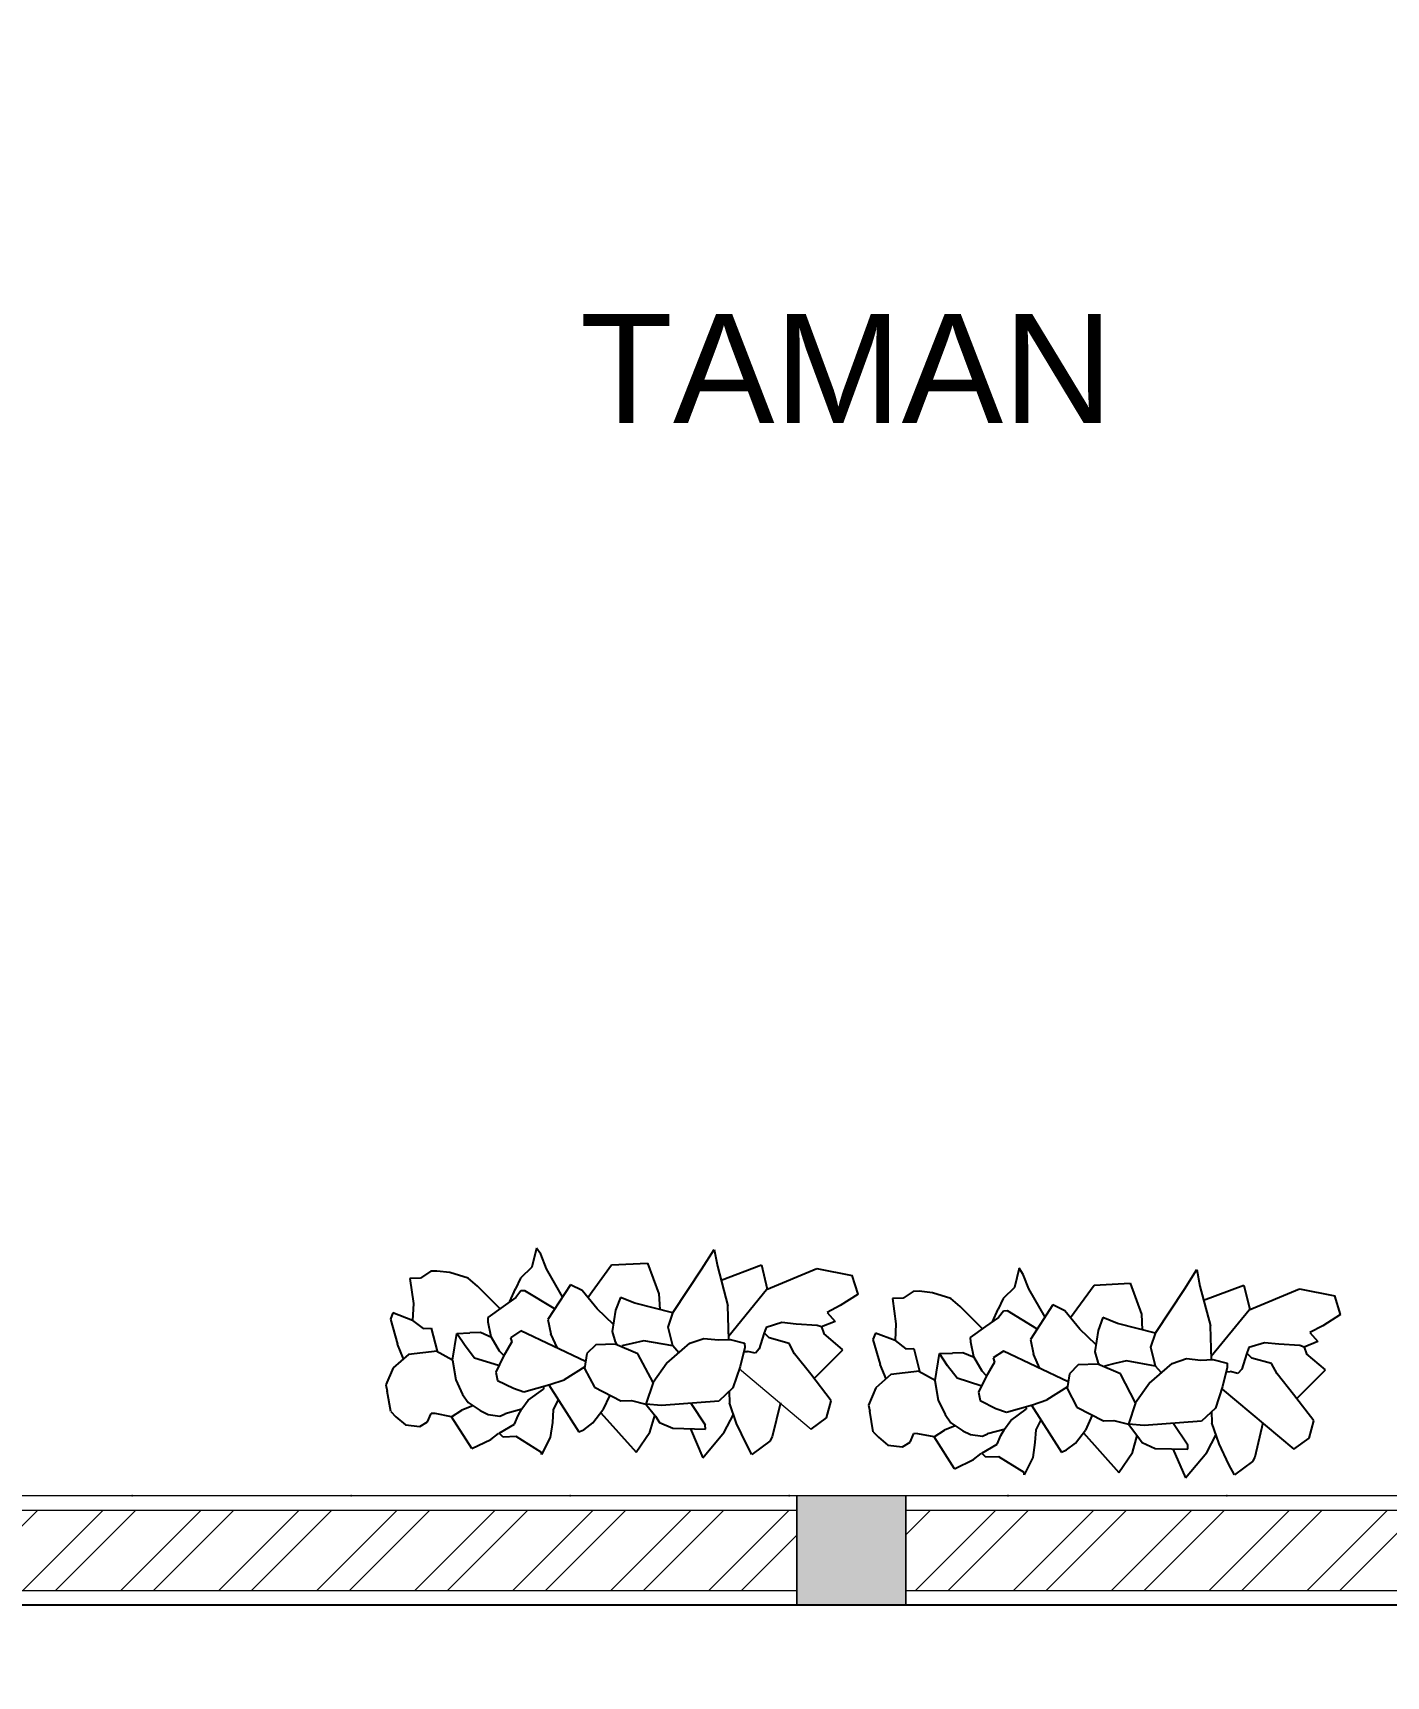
# Model space of a CAD drawing. Header units: millimetres. Extents: x -12161372 to 46643, y -9506984 to 15358.
# Drawn here: x 34179.6 to 34365.7, y 6024.3 to 6250.3 of the extents above; entities that cross this region are included whole.
import ezdxf

# ---------------------------------------------------------------- set-up
doc = ezdxf.new("R2010")
doc.units = ezdxf.units.MM
doc.linetypes.add('ACAD_ISO07W100', pattern=[3, 0, -3])
for name, color, linetype, lineweight in [('arsiran', 202, 'Continuous', 0), ('dimensi', 50, 'Continuous', 5), ('dinding', 110, 'Continuous', 9), ('furniture', 7, 'Continuous', 5), ('kolom', 150, 'Continuous', 13), ('tumbuhan', 3, 'Continuous', 5)]:
    doc.layers.add(name, color=color, linetype=linetype, lineweight=lineweight)
doc.layers.add('lahan', color=253, linetype='Continuous', plot=False)
doc.layers.add('lantai', color=9, linetype='Continuous')
doc.layers.add('RING BALOK', color=7, linetype='Continuous')
doc.styles.get("Standard").update_dxf_attribs({"font": 'arial.ttf'})
doc.dimstyles.new('ISO-25', dxfattribs={"dimtxt": 4.5, "dimasz": 10, "dimexe": 10, "dimexo": 10, "dimtad": 1, "dimtxsty": 'Standard', "dimblk": 'ARCHTICK', "dimcen": 2.5, "dimclrt": 256, "dimadec": 0, "dimazin": 0, "dimtfac": 1, "dimtmove": 0, "dimatfit": 3, "dimfxl": 75, "dimfxlon": 1, "dimtfillclr": 256, "dimlwd": -1, "dimlwe": -1, "dimarcsym": 0})

# ---------------------------------------------------------------- blocks, each defined once
blk = doc.blocks.new('*U48')
at = {"layer": 'arsiran'}
h = blk.add_hatch(dxfattribs=at)
h.set_pattern_fill('ANSI32', color=256)
h.set_pattern_definition([(45, (-2259.736758296876, -4513.268564749823), (-6.735192090801865, 6.735192090801866), []), (45, (-2255.246628296876, -4513.268564749823), (-6.735192090801865, 6.735192090801866), [])])
h.paths.add_polyline_path([(0, 5.499999999999999), (0, -5.5), (284.9441927602238, -5.5), (284.9441927602238, 5.5)])
blk.add_lwpolyline([(0, -5.5), (284.9441927602238, -5.5), (284.9441927602238, 5.5), (0, 5.5)], close=True, dxfattribs=at)
at = {"layer": 'dinding'}
blk.add_lwpolyline([(0, -7.5), (284.9441927602238, -7.5), (284.9441927602238, 7.5), (0, 7.5)], close=True, dxfattribs=at)
blk = doc.blocks.new('*U4')
at = {"layer": 'arsiran'}
h = blk.add_hatch(dxfattribs=at)
h.set_pattern_fill('ANSI32', color=256)
h.set_pattern_definition([(45, (-2274.6809510571, -4513.268564749823), (-6.735192090801865, 6.735192090801866), []), (45, (-2270.1908210571, -4513.268564749823), (-6.735192090801865, 6.735192090801866), [])])
h.paths.add_polyline_path([(0, 5.5), (0, -5.499999999999999), (270, -5.499999999999999), (270, 5.5)])
blk.add_lwpolyline([(0, -5.5), (270, -5.5), (270, 5.5), (0, 5.5)], close=True, dxfattribs=at)
at = {"layer": 'dinding'}
blk.add_lwpolyline([(0, -7.5), (270, -7.5), (270, 7.5), (0, 7.5)], close=True, dxfattribs=at)
blk = doc.blocks.new('_ArchTick')
at = {"color": 0, "linetype": 'ByBlock', "const_width": 0.15}
blk.add_lwpolyline([(-0.5, -0.5), (0.5, 0.5)], dxfattribs=at)
blk = doc.blocks.new('*D159')
at = {"layer": 'Defpoints', "color": 0, "ltscale": 10, "transparency": 16777216}
for p in [(33992.16016081069, 6034.1318069892), (35192.16016081069, 6034.1318069892), (35192.16016081069, 5834.897798773134)]:
    blk.add_point(p, dxfattribs=at)
at = {"layer": 'dimensi', "color": 0, "ltscale": 10, "transparency": 16777216}
for p, q in [((33992.16016081069, 5909.897798773134), (33992.16016081069, 5824.897798773134)), ((35192.16016081069, 5909.897798773134), (35192.16016081069, 5824.897798773134)), ((33992.16016081069, 5834.897798773134), (35192.16016081069, 5834.897798773134))]:
    blk.add_line(p, q, dxfattribs=at)
at = {"layer": 'dimensi', "color": 0, "ltscale": 10, "transparency": 16777216, "xscale": 10, "yscale": 10, "zscale": 10, "rotation": 180}
blk.add_blockref('_ArchTick', (33992.16016081069, 5834.897798773134), dxfattribs=at)
at = {"layer": 'dimensi', "color": 0, "ltscale": 10, "transparency": 16777216, "xscale": 10, "yscale": 10, "zscale": 10}
blk.add_blockref('_ArchTick', (35192.16016081069, 5834.897798773134), dxfattribs=at)
at = {"layer": 'dimensi', "ltscale": 10, "transparency": 16777216, "insert": (34596.90543212835, 5849.30826944162), "char_height": 4.5, "attachment_point": 5}
blk.add_mtext('{\\H6x;1200}', dxfattribs=at)
blk = doc.blocks.new('*D162')
at = {"layer": 'Defpoints', "color": 0, "ltscale": 10, "transparency": 16777216}
for p in [(33992.16016081069, 6034.1318069892), (34592.16016081069, 6033.5068069892), (33992.16016081069, 5929.57390644995)]:
    blk.add_point(p, dxfattribs=at)
at = {"layer": 'dimensi', "color": 0, "ltscale": 10, "transparency": 16777216}
for p, q in [((33992.16016081069, 6004.57390644995), (33992.16016081069, 5919.57390644995)), ((34592.16016081069, 6004.57390644995), (34592.16016081069, 5919.57390644995)), ((34592.16016081069, 5929.57390644995), (33992.16016081069, 5929.57390644995))]:
    blk.add_line(p, q, dxfattribs=at)
at = {"layer": 'dimensi', "color": 0, "ltscale": 10, "transparency": 16777216, "xscale": 10, "yscale": 10, "zscale": 10, "rotation": 180}
blk.add_blockref('_ArchTick', (33992.16016081069, 5929.57390644995), dxfattribs=at)
at = {"layer": 'dimensi', "color": 0, "ltscale": 10, "transparency": 16777216, "xscale": 10, "yscale": 10, "zscale": 10}
blk.add_blockref('_ArchTick', (34592.16016081069, 5929.57390644995), dxfattribs=at)
at = {"layer": 'dimensi', "ltscale": 10, "transparency": 16777216, "insert": (34292.16016081069, 5943.984377118436), "char_height": 4.5, "attachment_point": 5}
blk.add_mtext('{\\H6x;600}', dxfattribs=at)

msp = doc.modelspace()

# ---------------------------------------------------------------- hatches: boundary and pattern name
at = {"layer": 'kolom'}
h = msp.add_hatch(color=256, dxfattribs=at)
h.dxf.hatch_style = 1
h.paths.add_polyline_path([(34299.66016081069, 6049.1318069892), (34284.66016081069, 6049.1318069892), (34284.66016081069, 6034.1318069892), (34299.66016081069, 6034.1318069892)])

# ---------------------------------------------------------------- linework, layer by layer
msp.add_line((34299.66016081069, 6049.1318069892), (34299.66016081069, 6034.1318069892), dxfattribs=at)
msp.add_lwpolyline([(34284.66016081069, 6034.1318069892), (34299.66016081069, 6034.1318069892), (34299.66016081069, 6049.1318069892), (34284.66016081069, 6049.1318069892)], close=True, dxfattribs=at)
at = {"layer": 'lahan', "linetype": 'ACAD_ISO07W100', "ltscale": 10}
msp.add_lwpolyline([(34014.56600383383, 6326.50080252632), (34584.66016081069, 6326.50080252632), (34584.66016081069, 6049.124327233106), (34014.56600383383, 6049.124327233106)], close=True, dxfattribs=at)
at = {"layer": 'lantai'}
msp.add_lwpolyline([(33992.16016081069, 6034.1318069892), (35192.16016081069, 6034.1318069892), (35192.16016081069, 7034.1318069892), (33992.16016081069, 7034.1318069892)], close=True, dxfattribs=at)
at = {"layer": 'RING BALOK', "linetype": 'Continuous'}
for p, q in [((34248.89221651876, 6083.196124037911), (34248.25424651878, 6080.561174037912)), ((34249.45694401878, 6082.34882403791), (34248.89221651876, 6083.196124037911)), ((34250.23647651877, 6080.350299037915), (34249.45694401878, 6082.34882403791)), ((34271.61149651878, 6080.333599037915), (34273.32582151876, 6083.01149903791)), ((34273.32582151876, 6083.01149903791), (34273.75544651878, 6080.709099037917)), ((34234.33456651876, 6080.005599037913), (34232.92595151877, 6079.079624037915)), ((34235.15812151877, 6080.03847403791), (34234.33456651876, 6080.005599037913)), ((34236.96094901878, 6079.820524037912), (34235.15812151877, 6080.03847403791)), ((34239.49909651877, 6079.051999037913), (34236.96094901878, 6079.820524037912)), ((34248.25424651878, 6080.561174037912), (34246.68388651877, 6079.048799037913)), ((34252.45159401876, 6076.48929903791), (34250.23647651877, 6080.350299037915)), ((34255.95489901878, 6076.401174037908), (34259.19552401879, 6080.888999037912)), ((34259.19552401879, 6080.888999037912), (34264.15269651876, 6081.139024037913)), ((34264.15269651876, 6081.139024037913), (34265.70182151878, 6076.887999037916)), ((34267.66229651878, 6074.377099037914), (34271.61149651878, 6080.333599037915)), ((34273.75544651878, 6080.709099037917), (34275.17934651877, 6075.256999037914)), ((34274.25554651878, 6078.794274037917), (34279.79872151878, 6080.888999037912)), ((34279.79872151878, 6080.888999037912), (34280.60384651877, 6077.54244903791)), ((34280.49939651878, 6077.498899037915), (34287.41629651876, 6080.384474037908)), ((34287.41629651876, 6080.384474037908), (34292.29544651876, 6079.419449037918)), ((34315.24047358352, 6080.42674061907), (34314.60250358354, 6077.791790619071)), ((34315.80520108355, 6079.579440619069), (34315.24047358352, 6080.42674061907)), ((34316.58473358354, 6077.580915619073), (34315.80520108355, 6079.579440619069)), ((34337.95975358354, 6077.564215619073), (34339.67407858352, 6080.242115619068)), ((34339.67407858352, 6080.242115619068), (34340.10370358354, 6077.939715619075)), ((34232.92595151877, 6079.079624037915), (34231.49074901877, 6079.022324037915)), ((34231.49074901877, 6079.022324037915), (34231.95572151879, 6075.561549037915)), ((34240.79025651876, 6077.943749037915), (34239.49909651877, 6079.051999037913)), ((34243.85483151876, 6074.869274037914), (34240.79025651876, 6077.943749037915)), ((34245.21835651878, 6075.835074037912), (34246.01055401879, 6077.572199037912)), ((34246.68388651877, 6079.048799037913), (34246.01055401879, 6077.572199037912)), ((34246.73698651876, 6077.311274037909), (34246.04595651877, 6076.413849037914)), ((34247.27520401878, 6077.332724037909), (34246.73698651876, 6077.311274037909)), ((34251.30157901877, 6074.883924037911), (34247.27520401878, 6077.332724037909)), ((34253.53645651876, 6078.162499037915), (34250.44884151876, 6073.400149037911)), ((34255.17757901876, 6077.358124037908), (34253.53645651876, 6078.162499037915)), ((34257.23061151879, 6074.830574037909), (34255.17757901876, 6077.358124037908)), ((34275.30582151877, 6071.118724037909), (34280.49939651878, 6077.498899037915)), ((34293.09267151877, 6076.84177403791), (34292.29544651876, 6079.419449037918)), ((34300.68282358352, 6077.236215619072), (34299.27420858353, 6076.310240619074)), ((34301.50637858353, 6077.269090619069), (34300.68282358352, 6077.236215619072)), ((34303.30920608354, 6077.051140619071), (34301.50637858353, 6077.269090619069)), ((34314.60250358354, 6077.791790619071), (34313.03214358353, 6076.279415619072)), ((34318.79985108352, 6073.719915619069), (34316.58473358354, 6077.580915619073)), ((34322.30315608354, 6073.631790619067), (34325.54378108355, 6078.119615619071)), ((34325.54378108355, 6078.119615619071), (34330.50095358352, 6078.369640619072)), ((34330.50095358352, 6078.369640619072), (34332.05007858354, 6074.118615619074)), ((34334.01055358354, 6071.607715619073), (34337.95975358354, 6077.564215619073)), ((34340.10370358354, 6077.939715619075), (34341.52760358353, 6072.487615619073)), ((34340.60380358354, 6076.024890619075), (34346.14697858354, 6078.119615619071)), ((34346.14697858354, 6078.119615619071), (34346.95210358353, 6074.773065619069)), ((34346.84765358354, 6074.729515619074), (34353.76455358353, 6077.615090619067)), ((34353.76455358353, 6077.615090619067), (34358.64370358352, 6076.650065619076)), ((34231.95572151879, 6075.561549037915), (34231.84711901876, 6073.237724037916)), ((34244.28734151877, 6075.183899037913), (34242.17880651876, 6073.650024037912)), ((34246.04595651877, 6076.413849037914), (34244.28734151877, 6075.183899037913)), ((34260.41554651876, 6076.407424037914), (34259.75101901877, 6074.641299037912)), ((34262.41547151877, 6075.617399037912), (34260.41554651876, 6076.407424037914)), ((34267.63094651877, 6074.278749037914), (34262.41547151877, 6075.617399037912)), ((34265.70182151878, 6076.887999037916), (34265.82799651876, 6074.741549037915)), ((34275.32094651878, 6070.623574037914), (34275.17934651877, 6075.256999037914)), ((34290.62537151876, 6075.293549037911), (34288.85789651878, 6074.353224037915)), ((34293.09267151877, 6076.84177403791), (34290.62537151876, 6075.293549037911)), ((34299.27420858353, 6076.310240619074), (34297.83900608353, 6076.252940619073)), ((34297.83900608353, 6076.252940619073), (34298.30397858355, 6072.792165619074)), ((34305.84735358353, 6076.282615619071), (34303.30920608354, 6077.051140619071)), ((34307.13851358352, 6075.174365619074), (34305.84735358353, 6076.282615619071)), ((34310.20308858352, 6072.099890619073), (34307.13851358352, 6075.174365619074)), ((34313.03214358353, 6076.279415619072), (34312.35881108355, 6074.80281561907)), ((34319.88471358352, 6075.393115619074), (34316.79709858352, 6070.630765619069)), ((34321.52583608352, 6074.588740619067), (34319.88471358352, 6075.393115619074)), ((34359.44092858354, 6074.072390619069), (34358.64370358352, 6076.650065619076)), ((34229.12071651876, 6074.288674037913), (34228.78845651876, 6073.405574037914)), ((34228.78845651876, 6073.405574037914), (34229.79164401876, 6069.966324037918)), ((34231.84711901876, 6073.237724037916), (34229.12071651876, 6074.288674037913)), ((34231.84711901876, 6073.237724037916), (34233.31768401876, 6072.136574037913)), ((34242.17880651876, 6073.650024037912), (34242.19650651876, 6073.070874037914)), ((34242.19650651876, 6073.070874037914), (34242.61722901878, 6071.05807403791)), ((34250.44884151876, 6073.400149037911), (34250.86960151877, 6071.387374037915)), ((34259.45236651877, 6072.703749037917), (34257.23061151879, 6074.830574037909)), ((34259.75101901877, 6074.641299037912), (34259.30130401877, 6071.723899037914)), ((34267.00667151876, 6072.321349037915), (34267.66229651878, 6074.377099037914)), ((34282.61434651877, 6072.944224037908), (34280.47922151877, 6072.279174037913)), ((34284.59654651877, 6072.733424037915), (34282.61434651877, 6072.944224037908)), ((34287.47579651877, 6072.558399037911), (34284.59654651877, 6072.733424037915)), ((34289.94452151878, 6073.122899037911), (34288.08794651877, 6072.36537403791)), ((34288.85789651878, 6074.353224037915), (34289.94452151878, 6073.122899037911)), ((34298.30397858355, 6072.792165619074), (34298.19537608352, 6070.468340619074)), ((34312.39421358353, 6073.644465619072), (34310.63559858353, 6072.414515619072)), ((34311.56661358354, 6073.065690619071), (34312.35881108355, 6074.80281561907)), ((34313.08524358352, 6074.541890619068), (34312.39421358353, 6073.644465619072)), ((34313.62346108355, 6074.563340619068), (34313.08524358352, 6074.541890619068)), ((34317.64983608353, 6072.11454061907), (34313.62346108355, 6074.563340619068)), ((34323.57886858355, 6072.061190619068), (34321.52583608352, 6074.588740619067)), ((34326.76380358352, 6073.638040619073), (34326.09927608353, 6071.871915619071)), ((34328.76372858353, 6072.848015619071), (34326.76380358352, 6073.638040619073)), ((34333.97920358353, 6071.509365619073), (34328.76372858353, 6072.848015619071)), ((34332.05007858354, 6074.118615619074), (34332.17625358352, 6071.972165619074)), ((34341.65407858353, 6068.349340619068), (34346.84765358354, 6074.729515619074)), ((34359.44092858354, 6074.072390619069), (34356.97362858352, 6072.52416561907)), ((34233.31768401876, 6072.136574037913), (34234.39411401877, 6072.179599037912)), ((34234.39411401877, 6072.179599037912), (34235.20901151875, 6069.022699037918)), ((34237.32929651876, 6067.766374037908), (34237.93518401878, 6071.451074037914)), ((34237.93518401878, 6071.451074037914), (34239.72915901879, 6071.522624037914)), ((34239.06463901877, 6069.756499037912), (34237.93518401878, 6071.451074037914)), ((34241.16436401878, 6071.579924037915), (34239.72915901879, 6071.522624037914)), ((34242.70477651878, 6070.905424037914), (34241.16436401878, 6071.579924037915)), ((34242.61722901878, 6071.05807403791), (34243.75557401876, 6069.073824037916)), ((34246.72573401876, 6071.801874037914), (34245.31704401878, 6070.875824037912)), ((34245.31704401878, 6070.875824037912), (34245.51418651877, 6070.303849037913)), ((34255.64152151877, 6067.582274037917), (34246.72573401876, 6071.801874037914)), ((34251.75640401876, 6069.42097403791), (34250.86960151877, 6071.387374037915)), ((34259.30130401877, 6071.723899037914), (34259.70436651877, 6070.290249037915)), ((34263.65117151879, 6070.447799037911), (34262.04539651878, 6070.093724037915)), ((34267.62449651876, 6069.736524037917), (34263.65117151879, 6070.447799037911)), ((34267.62449651876, 6069.736524037917), (34267.00667151876, 6072.321349037915)), ((34269.94784651878, 6070.119199037917), (34271.90352151878, 6070.777174037912)), ((34271.90352151878, 6070.777174037912), (34273.88574651877, 6070.566299037915)), ((34273.88574651877, 6070.566299037915), (34275.50032151875, 6070.630749037913)), ((34275.50032151875, 6070.630749037913), (34277.49139651878, 6070.130274037912)), ((34280.14699651878, 6071.396049037912), (34279.49137151876, 6069.340324037914)), ((34280.47922151877, 6072.279174037913), (34280.14699651878, 6071.396049037912)), ((34280.19812151878, 6071.531949037913), (34280.88229651878, 6070.845524037913)), ((34283.59984651878, 6070.084099037917), (34280.88229651878, 6070.845524037913)), ((34288.08794651877, 6072.36537403791), (34287.47579651877, 6072.558399037911)), ((34288.08794651877, 6072.36537403791), (34288.40819651879, 6071.435799037916)), ((34290.99059651877, 6069.219324037915), (34288.40819651879, 6071.435799037916)), ((34295.46897358352, 6071.519290619071), (34295.13671358352, 6070.636190619072)), ((34295.13671358352, 6070.636190619072), (34296.13990108352, 6067.196940619076)), ((34298.19537608352, 6070.468340619074), (34295.46897358352, 6071.519290619071)), ((34298.19537608352, 6070.468340619074), (34299.66594108352, 6069.367190619072)), ((34310.63559858353, 6072.414515619072), (34308.52706358353, 6070.880640619071)), ((34308.52706358353, 6070.880640619071), (34308.54476358352, 6070.301490619073)), ((34316.79709858352, 6070.630765619069), (34317.21785858353, 6068.617990619074)), ((34325.80062358353, 6069.934365619076), (34323.57886858355, 6072.061190619068)), ((34326.09927608353, 6071.871915619071), (34325.64956108353, 6068.954515619072)), ((34333.35492858353, 6069.551965619074), (34334.01055358354, 6071.607715619073)), ((34341.66920358354, 6067.854190619073), (34341.52760358353, 6072.487615619073)), ((34356.97362858352, 6072.52416561907), (34355.20615358355, 6071.583840619074)), ((34355.20615358355, 6071.583840619074), (34356.29277858354, 6070.35351561907)), ((34231.27109901876, 6068.575624037914), (34229.17141401876, 6066.752199037912)), ((34230.59810901876, 6067.991149037911), (34229.79164401876, 6069.966324037918)), ((34235.20901151875, 6069.022699037918), (34231.27109901876, 6068.575624037914)), ((34237.32929651876, 6067.766374037908), (34235.09167151876, 6069.00859903791)), ((34240.37353901877, 6068.069024037914), (34239.06463901877, 6069.756499037912)), ((34244.32030151878, 6068.22657403791), (34243.30585901876, 6066.156499037914)), ((34244.42264901876, 6068.404649037913), (34243.75557401876, 6069.073824037916)), ((34245.51418651877, 6070.303849037913), (34244.32030151878, 6068.22657403791)), ((34255.80185401877, 6068.684799037912), (34255.50499401877, 6066.643324037914)), ((34257.02225151877, 6069.893299037913), (34255.80185401877, 6068.684799037912)), ((34259.71321651876, 6070.000649037911), (34257.02225151877, 6069.893299037913)), ((34259.70436651877, 6070.290249037915), (34259.89262151876, 6070.00782403791)), ((34262.80724651877, 6068.674424037914), (34259.71321651876, 6070.000649037911)), ((34262.04539651878, 6070.093724037915), (34260.61904651876, 6069.746899037915)), ((34264.90449651879, 6064.698974037909), (34262.80724651877, 6068.674424037914)), ((34266.79827151876, 6067.383999037915), (34269.94784651878, 6070.119199037917)), ((34268.44302151877, 6068.812374037911), (34267.62449651876, 6069.736524037917)), ((34277.50909651878, 6069.551124037915), (34276.87117151876, 6066.916149037914)), ((34277.36734651877, 6068.965574037911), (34277.88557151877, 6068.986249037911)), ((34277.49139651878, 6070.130274037912), (34277.50909651878, 6069.551124037915)), ((34278.97084651877, 6068.739649037912), (34277.88557151877, 6068.986249037911)), ((34279.49137151876, 6069.340324037914), (34278.97084651877, 6068.739649037912)), ((34284.36167151877, 6068.664824037909), (34283.59984651878, 6070.084099037917)), ((34286.60292151877, 6065.854824037911), (34284.36167151877, 6068.664824037909)), ((34287.05244651877, 6065.268974037916), (34290.99059651877, 6069.219324037915)), ((34299.66594108352, 6069.367190619072), (34300.74237108354, 6069.410215619071)), ((34300.74237108354, 6069.410215619071), (34301.55726858351, 6066.253315619077)), ((34303.67755358353, 6064.996990619067), (34304.28344108354, 6068.681690619072)), ((34304.28344108354, 6068.681690619072), (34306.07741608355, 6068.753240619073)), ((34305.41289608353, 6066.987115619071), (34304.28344108354, 6068.681690619072)), ((34307.51262108354, 6068.810540619073), (34306.07741608355, 6068.753240619073)), ((34309.05303358354, 6068.136040619072), (34307.51262108354, 6068.810540619073)), ((34308.54476358352, 6070.301490619073), (34308.96548608354, 6068.288690619069)), ((34308.96548608354, 6068.288690619069), (34310.10383108352, 6066.304440619075)), ((34313.07399108352, 6069.032490619073), (34311.66530108354, 6068.106440619071)), ((34321.98977858353, 6064.812890619076), (34313.07399108352, 6069.032490619073)), ((34318.10466108353, 6066.651590619069), (34317.21785858353, 6068.617990619074)), ((34325.64956108353, 6068.954515619072), (34326.05262358354, 6067.520865619073)), ((34333.97275358352, 6066.967140619076), (34333.35492858353, 6069.551965619074)), ((34346.49525358354, 6068.626665619071), (34345.83962858353, 6066.570940619073)), ((34346.82747858353, 6069.509790619071), (34346.49525358354, 6068.626665619071)), ((34346.54637858354, 6068.762565619072), (34347.23055358354, 6068.076140619072)), ((34348.96260358353, 6070.174840619067), (34346.82747858353, 6069.509790619071)), ((34350.94480358353, 6069.964040619074), (34348.96260358353, 6070.174840619067)), ((34353.82405358353, 6069.78901561907), (34350.94480358353, 6069.964040619074)), ((34354.43620358353, 6069.595990619069), (34353.82405358353, 6069.78901561907)), ((34356.29277858354, 6070.35351561907), (34354.43620358353, 6069.595990619069)), ((34354.43620358353, 6069.595990619069), (34354.75645358355, 6068.666415619075)), ((34357.33885358353, 6066.449940619073), (34354.75645358355, 6068.666415619075)), ((34229.17141401876, 6066.752199037912), (34228.16578151877, 6064.392499037911)), ((34237.31266401878, 6067.775599037917), (34237.77103651877, 6065.065799037913)), ((34243.63811901876, 6067.039599037913), (34240.37353901877, 6068.069024037914)), ((34243.30585901876, 6066.156499037914), (34243.52066401876, 6065.005299037914)), ((34255.53871651876, 6066.875349037919), (34252.67883651879, 6065.080824037914)), ((34255.50499401877, 6066.643324037914), (34256.84040651879, 6064.087174037917)), ((34266.79827151876, 6067.383999037915), (34264.90449651879, 6064.698974037909)), ((34276.87117151876, 6066.916149037914), (34275.88324651877, 6063.977324037909)), ((34296.94636608352, 6065.22176561907), (34296.13990108352, 6067.196940619076)), ((34301.55726858351, 6066.253315619077), (34297.61935608352, 6065.806240619073)), ((34303.67755358353, 6064.996990619067), (34301.43992858352, 6066.239215619069)), ((34306.72179608353, 6065.299640619072), (34305.41289608353, 6066.987115619071)), ((34310.77090608353, 6065.635265619072), (34310.10383108352, 6066.304440619075)), ((34311.86244358353, 6067.534465619072), (34310.66855858354, 6065.457190619069)), ((34311.66530108354, 6068.106440619071), (34311.86244358353, 6067.534465619072)), ((34322.15011108353, 6065.915415619071), (34321.85325108353, 6063.873940619073)), ((34323.37050858353, 6067.123915619071), (34322.15011108353, 6065.915415619071)), ((34326.06147358352, 6067.23126561907), (34323.37050858353, 6067.123915619071)), ((34326.05262358354, 6067.520865619073), (34326.24087858352, 6067.238440619069)), ((34329.15550358353, 6065.905040619073), (34326.06147358352, 6067.23126561907)), ((34328.39365358355, 6067.324340619074), (34326.96730358352, 6066.977515619074)), ((34329.99942858355, 6067.67841561907), (34328.39365358355, 6067.324340619074)), ((34331.25275358355, 6061.929590619067), (34329.15550358353, 6065.905040619073)), ((34333.97275358352, 6066.967140619076), (34329.99942858355, 6067.67841561907)), ((34333.14652858352, 6064.614615619073), (34336.29610358354, 6067.349815619076)), ((34334.79127858353, 6066.042990619069), (34333.97275358352, 6066.967140619076)), ((34336.29610358354, 6067.349815619076), (34338.25177858354, 6068.007790619071)), ((34338.25177858354, 6068.007790619071), (34340.23400358353, 6067.796915619074)), ((34340.23400358353, 6067.796915619074), (34341.84857858351, 6067.861365619072)), ((34341.84857858351, 6067.861365619072), (34343.83965358354, 6067.360890619071)), ((34343.85735358354, 6066.781740619073), (34343.21942858352, 6064.146765619073)), ((34343.71560358353, 6066.19619061907), (34344.23382858354, 6066.21686561907)), ((34343.83965358354, 6067.360890619071), (34343.85735358354, 6066.781740619073)), ((34345.31910358353, 6065.970265619071), (34344.23382858354, 6066.21686561907)), ((34345.83962858353, 6066.570940619073), (34345.31910358353, 6065.970265619071)), ((34349.94810358354, 6067.314715619075), (34347.23055358354, 6068.076140619072)), ((34350.70992858354, 6065.895440619068), (34349.94810358354, 6067.314715619075)), ((34352.95117858353, 6063.08544061907), (34350.70992858354, 6065.895440619068)), ((34353.40070358353, 6062.499590619074), (34357.33885358353, 6066.449940619073)), ((34228.16578151877, 6064.392499037911), (34228.37173901877, 6063.530924037916)), ((34237.77103651877, 6065.065799037913), (34238.72997651879, 6063.074449037917)), ((34243.52066401876, 6065.005299037914), (34245.70885151876, 6063.932824037913)), ((34245.70885151876, 6063.932824037913), (34247.16171651876, 6063.410974037908)), ((34247.16171651876, 6063.410974037908), (34250.72315651878, 6064.422949037909)), ((34247.73533151876, 6062.274049037909), (34249.84386901878, 6063.807949037919)), ((34249.83280651877, 6064.169949037912), (34249.84386901878, 6063.807949037919)), ((34250.57854151878, 6064.374274037911), (34254.69406401876, 6057.91269903791)), ((34250.72315651878, 6064.422949037909), (34252.67883651879, 6065.080824037914)), ((34256.84040651879, 6064.087174037917), (34260.49029651876, 6062.203249037915)), ((34264.90449651879, 6064.698974037909), (34263.91662151877, 6061.760049037914)), ((34275.88324651877, 6063.977324037909), (34273.96297151875, 6062.161049037912)), ((34289.40894651876, 6062.197599037916), (34286.60292151877, 6065.854824037911)), ((34295.51967108352, 6063.982815619071), (34294.51403858353, 6061.62311561907)), ((34297.61935608352, 6065.806240619073), (34295.51967108352, 6063.982815619071)), ((34303.66092108354, 6065.006215619076), (34304.11929358354, 6062.296415619072)), ((34309.98637608352, 6064.270215619072), (34306.72179608353, 6065.299640619072)), ((34310.66855858354, 6065.457190619069), (34309.65411608353, 6063.387115619073)), ((34321.88697358353, 6064.105965619077), (34319.02709358355, 6062.311440619073)), ((34321.85325108353, 6063.873940619073), (34323.18866358355, 6061.317790619076)), ((34333.14652858352, 6064.614615619073), (34331.25275358355, 6061.929590619067)), ((34343.21942858352, 6064.146765619073), (34342.23150358353, 6061.207940619068)), ((34343.13747858353, 6063.808415619074), (34353.00187858352, 6055.548990619071)), ((34228.83468901876, 6060.71094903791), (34228.37173901877, 6063.530924037916)), ((34240.11257401878, 6061.527274037917), (34238.61797651876, 6060.924949037917)), ((34238.72997651879, 6063.074449037917), (34239.48295901877, 6061.944774037913)), ((34239.48295901877, 6061.944774037913), (34241.13293151878, 6060.850799037917)), ((34246.87370651877, 6061.079899037913), (34247.73533151876, 6062.274049037909)), ((34251.85680651875, 6062.367274037913), (34251.18812901877, 6060.962174037917)), ((34258.95050401876, 6062.997999037909), (34258.01414901877, 6060.944624037913)), ((34260.49029651876, 6062.203249037915), (34261.92552151878, 6062.260549037908)), ((34261.92552151878, 6062.260549037908), (34263.91662151877, 6061.760049037914)), ((34263.91662151877, 6061.760049037914), (34265.22552151877, 6060.072674037912)), ((34266.07824651877, 6061.556424037912), (34263.91662151877, 6061.760049037914)), ((34273.96297151875, 6062.161049037912), (34266.07824651877, 6061.556424037912)), ((34270.10819651877, 6061.865424037913), (34272.08692151876, 6058.896824037913)), ((34275.35952151876, 6063.481949037918), (34275.40697151877, 6061.928749037908)), ((34276.39249651877, 6059.068649037918), (34275.40697151877, 6061.928749037908)), ((34282.41239651875, 6061.918374037918), (34281.29817151879, 6057.234849037917)), ((34288.76214651878, 6059.852249037913), (34289.40894651876, 6062.197599037916)), ((34294.51403858353, 6061.62311561907), (34294.71999608354, 6060.761540619074)), ((34304.11929358354, 6062.296415619072), (34305.07823358355, 6060.305065619075)), ((34309.65411608353, 6063.387115619073), (34309.86892108352, 6062.235915619072)), ((34309.86892108352, 6062.235915619072), (34312.05710858352, 6061.163440619071)), ((34313.50997358352, 6060.641590619067), (34317.07141358354, 6061.653565619068)), ((34316.18106358354, 6061.400565619071), (34316.19212608354, 6061.038565619077)), ((34316.92679858354, 6061.60489061907), (34321.04232108352, 6055.143315619069)), ((34317.07141358354, 6061.653565619068), (34319.02709358355, 6062.311440619073)), ((34331.25275358355, 6061.929590619067), (34330.26487858353, 6058.990665619072)), ((34355.75720358353, 6059.428215619075), (34352.95117858353, 6063.08544061907)), ((34228.83468901876, 6060.71094903791), (34229.55978651878, 6059.983549037914)), ((34229.55978651878, 6059.983549037914), (34230.85094901876, 6058.875299037916)), ((34232.83321651875, 6058.664424037912), (34233.89190901878, 6059.286599037916)), ((34233.89190901878, 6059.286599037916), (34234.39468651877, 6060.466424037915)), ((34234.94327901878, 6060.444149037912), (34234.39468651877, 6060.466424037915)), ((34237.20932401878, 6059.998899037915), (34234.94327901878, 6060.444149037912)), ((34237.20932401878, 6059.998899037915), (34238.61797651876, 6060.924949037917)), ((34239.98653651877, 6055.63282403791), (34237.20932401878, 6059.998899037915)), ((34241.13293151878, 6060.850799037917), (34242.22702401877, 6060.314599037914)), ((34242.22702401877, 6060.314599037914), (34243.85048151878, 6060.089449037916)), ((34243.85048151878, 6060.089449037916), (34244.55921401876, 6060.407674037911)), ((34246.84528651878, 6061.030449037915), (34244.55921401876, 6060.407674037911)), ((34245.85926401878, 6059.00982403791), (34246.36204151877, 6060.189699037912)), ((34246.36204151877, 6060.189699037912), (34246.87370651877, 6061.079899037913)), ((34251.06182401878, 6059.217499037915), (34250.76496401878, 6057.17602403791)), ((34251.18812901877, 6060.962174037917), (34251.06182401878, 6059.217499037915)), ((34255.40279901878, 6058.230924037913), (34256.63204651877, 6059.149824037917)), ((34256.63204651877, 6059.149824037917), (34258.01414901877, 6060.944624037913)), ((34257.71885401879, 6060.561174037912), (34262.60357151877, 6055.132699037911)), ((34264.46252151876, 6057.883324037912), (34265.13582151879, 6060.188324037912)), ((34265.22552151877, 6060.072674037912), (34265.79024651877, 6059.225424037913)), ((34265.79024651877, 6059.225424037913), (34267.61077151876, 6058.428224037913)), ((34274.68664651877, 6057.883324037912), (34275.95827151876, 6060.328774037911)), ((34286.65362151876, 6058.318374037912), (34288.76214651878, 6059.852249037913)), ((34295.18294608352, 6057.941565619069), (34294.71999608354, 6060.761540619074)), ((34305.07823358355, 6060.305065619075), (34305.83121608353, 6059.175390619072)), ((34305.83121608353, 6059.175390619072), (34307.48118858354, 6058.081415619075)), ((34312.05710858352, 6061.163440619071), (34313.50997358352, 6060.641590619067)), ((34313.22196358353, 6058.310515619072), (34314.08358858352, 6059.504665619068)), ((34314.08358858352, 6059.504665619068), (34316.19212608354, 6061.038565619077)), ((34318.20506358351, 6059.597890619072), (34317.53638608353, 6058.192790619076)), ((34323.18866358355, 6061.317790619076), (34326.83855358352, 6059.433865619074)), ((34325.29876108352, 6060.228615619068), (34324.36240608354, 6058.175240619072)), ((34326.83855358352, 6059.433865619074), (34328.27377858354, 6059.491165619067)), ((34328.27377858354, 6059.491165619067), (34330.26487858353, 6058.990665619072)), ((34340.31122858352, 6059.39166561907), (34332.42650358353, 6058.78704061907)), ((34336.45645358353, 6059.096040619072), (34338.43517858352, 6056.127440619071)), ((34342.23150358353, 6061.207940619068), (34340.31122858352, 6059.39166561907)), ((34341.70777858352, 6060.712565619076), (34341.75522858353, 6059.159365619067)), ((34342.74075358353, 6056.299265619076), (34341.75522858353, 6059.159365619067)), ((34348.76065358351, 6059.148990619076), (34347.64642858355, 6054.465465619076)), ((34355.11040358354, 6057.082865619072), (34355.75720358353, 6059.428215619075)), ((34230.85094901876, 6058.875299037916), (34232.83321651875, 6058.664424037912)), ((34239.98653651877, 6055.63282403791), (34242.62001401876, 6056.883124037917)), ((34242.62001401876, 6056.883124037917), (34243.66516401876, 6057.720524037913)), ((34243.74183901877, 6057.765549037913), (34245.85926401878, 6059.00982403791)), ((34244.29775651877, 6057.207824037914), (34243.74183901877, 6057.765549037913)), ((34246.09173151878, 6057.279474037912), (34244.29775651877, 6057.207824037914)), ((34249.57111651876, 6055.098749037914), (34246.09173151878, 6057.279474037912)), ((34250.76496401878, 6057.17602403791), (34249.57996651877, 6054.809224037914)), ((34254.69406401876, 6057.91269903791), (34255.40279901878, 6058.230924037913)), ((34262.60357151877, 6055.132699037911), (34264.46252151876, 6057.883324037912)), ((34267.61077151876, 6058.428224037913), (34272.10462151876, 6058.317599037911)), ((34270.03432151877, 6058.368574037917), (34271.74334651879, 6054.382499037909)), ((34271.74334651879, 6054.382499037909), (34274.68664651877, 6057.883324037912)), ((34272.10462151876, 6058.317599037911), (34272.08692151876, 6058.896824037913)), ((34277.73677151878, 6056.222874037916), (34276.39249651877, 6059.068649037918)), ((34281.29817151879, 6057.234849037917), (34280.95704651878, 6056.641349037915)), ((34295.18294608352, 6057.941565619069), (34295.90804358354, 6057.214165619072)), ((34295.90804358354, 6057.214165619072), (34297.19920608353, 6056.105915619075)), ((34300.24016608354, 6056.517215619075), (34300.74294358353, 6057.697040619074)), ((34301.29153608354, 6057.674765619071), (34300.74294358353, 6057.697040619074)), ((34303.55758108354, 6057.229515619074), (34301.29153608354, 6057.674765619071)), ((34303.55758108354, 6057.229515619074), (34304.96623358352, 6058.155565619076)), ((34306.33479358353, 6052.863440619069), (34303.55758108354, 6057.229515619074)), ((34306.46083108354, 6058.757890619076), (34304.96623358352, 6058.155565619076)), ((34307.48118858354, 6058.081415619075), (34308.57528108353, 6057.545215619073)), ((34308.57528108353, 6057.545215619073), (34310.19873858355, 6057.320065619075)), ((34310.19873858355, 6057.320065619075), (34310.90747108352, 6057.63829061907)), ((34313.19354358354, 6058.261065619074), (34310.90747108352, 6057.63829061907)), ((34312.20752108354, 6056.240440619069), (34312.71029858353, 6057.420315619071)), ((34312.71029858353, 6057.420315619071), (34313.22196358353, 6058.310515619072)), ((34317.53638608353, 6058.192790619076), (34317.41008108354, 6056.448115619074)), ((34322.98030358353, 6056.380440619076), (34324.36240608354, 6058.175240619072)), ((34324.06711108355, 6057.791790619071), (34328.95182858353, 6052.36331561907)), ((34330.26487858353, 6058.990665619072), (34331.57377858353, 6057.303290619071)), ((34332.42650358353, 6058.78704061907), (34330.26487858353, 6058.990665619072)), ((34330.81077858352, 6055.11394061907), (34331.48407858355, 6057.418940619071)), ((34331.57377858353, 6057.303290619071), (34332.13850358353, 6056.456040619072)), ((34341.03490358353, 6055.11394061907), (34342.30652858353, 6057.55939061907)), ((34353.00187858352, 6055.548990619071), (34355.11040358354, 6057.082865619072)), ((34249.57996651877, 6054.809224037914), (34249.57111651876, 6055.098749037914)), ((34278.49859651877, 6054.803499037911), (34277.73677151878, 6056.222874037916)), ((34280.95704651878, 6056.641349037915), (34278.49859651877, 6054.803499037911)), ((34297.19920608353, 6056.105915619075), (34299.18147358351, 6055.895040619071)), ((34299.18147358351, 6055.895040619071), (34300.24016608354, 6056.517215619075)), ((34308.96827108353, 6054.113740619076), (34310.01342108352, 6054.951140619072)), ((34310.09009608354, 6054.996165619072), (34312.20752108354, 6056.240440619069)), ((34310.64601358353, 6054.438440619073), (34310.09009608354, 6054.996165619072)), ((34317.41008108354, 6056.448115619074), (34317.11322108354, 6054.406640619069)), ((34321.04232108352, 6055.143315619069), (34321.75105608354, 6055.461540619071)), ((34321.75105608354, 6055.461540619071), (34322.98030358353, 6056.380440619076)), ((34328.95182858353, 6052.36331561907), (34330.81077858352, 6055.11394061907)), ((34332.13850358353, 6056.456040619072), (34333.95902858352, 6055.658840619071)), ((34333.95902858352, 6055.658840619071), (34338.45287858352, 6055.54821561907)), ((34336.38257858353, 6055.599190619076), (34338.09160358355, 6051.613115619068)), ((34338.09160358355, 6051.613115619068), (34341.03490358353, 6055.11394061907)), ((34338.45287858352, 6055.54821561907), (34338.43517858352, 6056.127440619071)), ((34344.08502858354, 6053.453490619075), (34342.74075358353, 6056.299265619076)), ((34306.33479358353, 6052.863440619069), (34308.96827108353, 6054.113740619076)), ((34312.43998858354, 6054.510090619071), (34310.64601358353, 6054.438440619073)), ((34315.91937358352, 6052.329365619073), (34312.43998858354, 6054.510090619071)), ((34315.92822358353, 6052.039840619072), (34315.91937358352, 6052.329365619073)), ((34317.11322108354, 6054.406640619069), (34315.92822358353, 6052.039840619072)), ((34344.84685358353, 6052.03411561907), (34344.08502858354, 6053.453490619075)), ((34347.30530358354, 6053.871965619073), (34344.84685358353, 6052.03411561907)), ((34347.64642858355, 6054.465465619076), (34347.30530358354, 6053.871965619073))]:
    msp.add_line(p, q, dxfattribs=at)
at = {"layer": 'tumbuhan', "linetype": 'Continuous'}
msp.add_line((34276.78922151877, 6066.577799037916), (34286.65362151876, 6058.318374037912), dxfattribs=at)

# ---------------------------------------------------------------- block references
at = {"layer": 'dinding'}
for name, p in [('*U4', (34014.66016081069, 6041.6318069892)), ('*U48', (34299.66016081069, 6041.6318069892))]:
    msp.add_blockref(name, p, dxfattribs=at)

# ---------------------------------------------------------------- texts
at = {"layer": 'furniture', "ltscale": 10, "insert": (34254.84587335836, 6211.613033371523), "char_height": 15, "attachment_point": 1}
msp.add_mtext_dynamic_manual_height_columns('TAMAN', width=73.89915727521293, gutter_width=100, heights=[0], dxfattribs=at)

# ---------------------------------------------------------------- dimensions: what is measured, and where the dimension line sits
at = {"layer": 'dimensi', "ltscale": 10}
dim = msp.add_linear_dim(base=(35192.16016081069, 5834.897798773134), p1=(33992.16016081069, 6034.1318069892), p2=(35192.16016081069, 6034.1318069892), text='{\\H6x;<>}', dimstyle='ISO-25', dxfattribs=at)
dim.commit()
dim.dimension.update_dxf_attribs({"geometry": '*D159', "text_midpoint": (34596.90543212835, 5834.897798773134), "dimtype": 160})
dim = msp.add_linear_dim(base=(33992.16016081069, 5929.57390644995), p1=(34592.16016081069, 6033.5068069892), p2=(33992.16016081069, 6034.1318069892), text='{\\H6x;<>}', dimstyle='ISO-25', dxfattribs=at)
dim.commit()
dim.dimension.update_dxf_attribs({"geometry": '*D162', "text_midpoint": (34292.16016081069, 5943.984377118436)})

doc.saveas('drawing.dxf')
